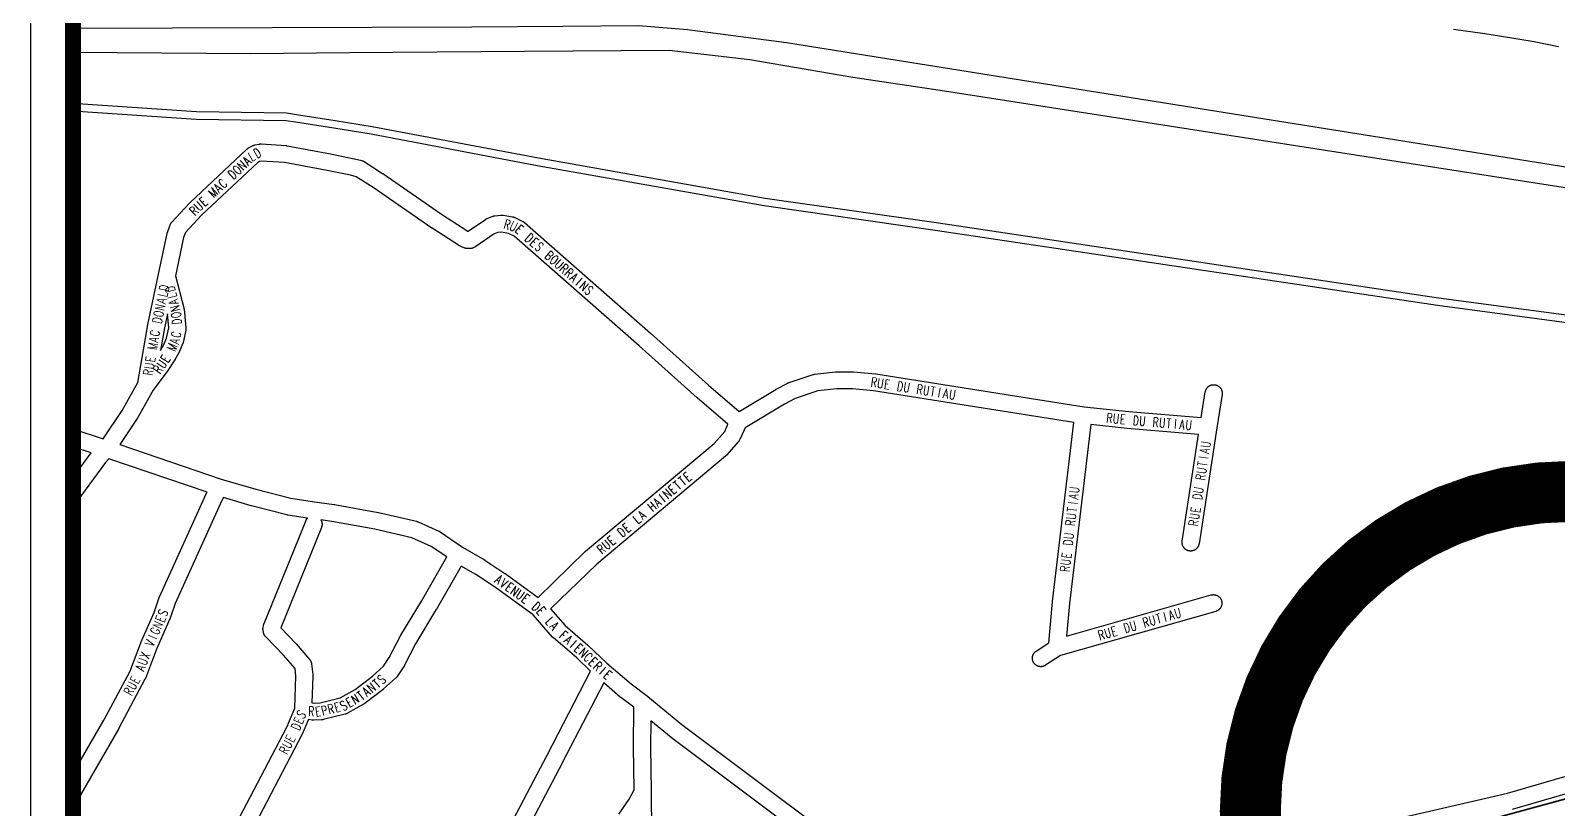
# Model space of a CAD drawing. Header units: millimetres. Extents: x 233857 to 235003, y 252930 to 253232.
# Drawn here: x 234590.1 to 234687, y 253078.4 to 253127.8 of the extents above; entities that cross this region are included whole.
import ezdxf
from ezdxf.enums import TextEntityAlignment as Align

# ---------------------------------------------------------------- set-up
doc = ezdxf.new("R2010")
doc.units = ezdxf.units.MM
doc.layers.get('0').update_dxf_attribs({"linetype": 'CONTINUOUS'})
for name, color, linetype in [('1CARTOUCHE', 7, 'CONTINUOUS'), ('1GAZ_POSE', 1, 'CONTINUOUS'), ('IGN', 253, 'CONTINUOUS')]:
    doc.layers.add(name, color=color, linetype=linetype)
doc.styles.add('BR11', font='ROMANS.shx', dxfattribs={"width": 0.7, "height": 6})

# ---------------------------------------------------------------- blocks, each defined once
blk = doc.blocks.new('*U48')
at = {"color": 0, "style": 'BR11', "width": 0.7}
for s, rotation, p in [('N', 66.37551, (116162.69, 126654.58)), ('E', 68.50014, (116164.37, 126658.43)), ('S', 68.50014, (116165.91, 126662.34)), ('I', 66.37551, (116159.32, 126646.89)), ('G', 66.37551, (116161.01, 126650.74)), ('X', 69.01368, (116154.56, 126635.23)), ('V', 66.37551, (116157.64, 126643.04)), ('A', 69.01368, (116151.55, 126627.39)), ('U', 69.01368, (116153.05, 126631.31)), ('U', 62.00825, (116146.2, 126616)), ('E', 63.55081, (116148.17, 126619.71)), ('R', 62.00825, (116144.23, 126612.29))]:
    blk.add_text(s, height=6, rotation=rotation, dxfattribs=at).set_placement(p, align=Align.MIDDLE)
blk = doc.blocks.new('*U55')
at = {"color": 0, "style": 'BR11', "width": 0.7}
for s, rotation, p in [('R', 343.87405, (116384.34, 126908.87)), ('U', 333.20522, (116388.34, 126907.71)), ('E', 318.68583, (116392.08, 126905.83)), ('D', 318.68583, (116398.39, 126900.28)), ('E', 318.68583, (116401.54, 126897.51)), ('S', 318.68583, (116404.7, 126894.73)), ('B', 318.68583, (116411.01, 126889.19)), ('O', 318.68583, (116414.16, 126886.42)), ('U', 318.68583, (116417.31, 126883.64)), ('R', 318.68583, (116420.47, 126880.87)), ('R', 318.68583, (116423.62, 126878.1)), ('A', 318.68583, (116426.78, 126875.32)), ('I', 318.68583, (116429.93, 126872.55)), ('N', 318.68583, (116433.09, 126869.78)), ('S', 318.68583, (116436.24, 126867.01))]:
    blk.add_text(s, height=6, rotation=rotation, dxfattribs=at).set_placement(p, align=Align.MIDDLE)
blk = doc.blocks.new('*U59')
at = {"color": 0, "style": 'BR11', "width": 0.7}
for s, rotation, p in [('N', 37.57615, (116298.16, 126614.74)), ('T', 40.74429, (116301.49, 126617.3)), ('S', 40.74429, (116304.67, 126620.04)), ('E', 29.28353, (116284.23, 126605.42)), ('N', 30.79789, (116287.9, 126607.47)), ('T', 37.57615, (116291.5, 126609.62)), ('A', 37.57615, (116294.83, 126612.18)), ('S', 49.75233, (116253.66, 126597.76)), ('R', 358.30571, (116260.07, 126599.74)), ('E', 8.23342, (116264.25, 126599.62)), ('P', 14.07404, (116268.38, 126600.22)), ('R', 14.07404, (116272.45, 126601.24)), ('E', 15.23375, (116276.53, 126602.26)), ('S', 29.28353, (116280.57, 126603.36)), ('D', 67.36811, (116250.42, 126590.01)), ('E', 67.36811, (116252.04, 126593.89)), ('U', 62.40927, (116244.81, 126578.74)), ('E', 62.40927, (116246.75, 126582.46)), ('R', 62.40927, (116242.86, 126575.02))]:
    blk.add_text(s, height=6, rotation=rotation, dxfattribs=at).set_placement(p, align=Align.MIDDLE)
blk = doc.blocks.new('*U64')
at = {"color": 0, "style": 'BR11', "width": 0.7}
for s, rotation, p in [('A', 324.81144, (116378.91, 126683.47)), ('V', 324.25619, (116382.34, 126681.05)), ('E', 324.25619, (116385.75, 126678.6)), ('N', 324.25619, (116389.16, 126676.15)), ('U', 324.25619, (116392.57, 126673.69)), ('E', 324.25619, (116395.98, 126671.24)), ('D', 317.61016, (116402.8, 126666.33)), ('E', 310.90626, (116405.88, 126663.52)), ('L', 310.90626, (116411.38, 126657.17)), ('A', 310.90626, (116414.13, 126654)), ('F', 319.26982, (116420.01, 126648.03)), ('A', 319.26982, (116423.19, 126645.29)), ('I', 319.26982, (116426.37, 126642.55)), ('E', 318.70388, (116429.55, 126639.81)), ('N', 316.56697, (116432.71, 126637.04)), ('C', 316.56697, (116435.76, 126634.15)), ('E', 316.56697, (116438.81, 126631.26)), ('R', 317.44979, (116441.86, 126628.37)), ('I', 319.38461, (116444.95, 126625.53)), ('E', 319.38461, (116448.14, 126622.8))]:
    blk.add_text(s, height=6, rotation=rotation, dxfattribs=at).set_placement(p, align=Align.MIDDLE)
blk = doc.blocks.new('*U70')
at = {"color": 0, "style": 'BR11', "width": 0.7}
for s, rotation, p in [('D', 104.54164, (116170.5, 126867.76)), ('L', 104.54164, (116171.55, 126863.69)), ('A', 104.54164, (116172.61, 126859.63)), ('N', 104.54164, (116173.66, 126855.56)), ('O', 97.96895, (116174.24, 126851.41)), ('D', 95.74121, (116174.66, 126847.23)), ('M', 66.80061, (116171.65, 126830.99)), ('A', 77.20159, (116173.3, 126834.85)), ('C', 78.32103, (116174.23, 126838.95)), ('U', 56.43685, (116165.19, 126820.2)), ('E', 57.89739, (116167.51, 126823.7)), ('R', 54.65165, (116162.76, 126816.77))]:
    blk.add_text(s, height=6, rotation=rotation, dxfattribs=at).set_placement(p, align=Align.MIDDLE)
blk = doc.blocks.new('*U71')
at = {"color": 0, "style": 'BR11', "width": 0.7}
for s, rotation, p in [('D', 78.01818, (116166.72, 126868.63)), ('A', 78.01818, (116164.98, 126860.41)), ('L', 78.01818, (116165.85, 126864.52)), ('O', 78.01818, (116163.23, 126852.19)), ('N', 78.01818, (116164.11, 126856.3)), ('C', 80.38676, (116160.8, 126839.83)), ('D', 78.01818, (116162.36, 126848.08)), ('M', 80.38676, (116159.4, 126831.55)), ('A', 80.38676, (116160.1, 126835.69)), ('E', 80.38676, (116157.99, 126823.27)), ('R', 80.38676, (116156.59, 126814.99)), ('U', 80.38676, (116157.29, 126819.13))]:
    blk.add_text(s, height=6, rotation=rotation, dxfattribs=at).set_placement(p, align=Align.MIDDLE)
blk = doc.blocks.new('*U73')
at = {"color": 0, "style": 'BR11', "width": 0.7}
for s, rotation, p in [('N', 43.27122, (116216.06, 126946.41)), ('A', 43.27122, (116219.12, 126949.29)), ('L', 29.69338, (116222.17, 126952.17)), ('D', 29.69338, (116225.78, 126954.22)), ('D', 43.27122, (116209.94, 126940.65)), ('O', 43.27122, (116213, 126943.53)), ('M', 43.27122, (116197.71, 126929.14)), ('A', 43.27122, (116200.77, 126932.01)), ('C', 43.27122, (116203.83, 126934.89)), ('R', 44.65308, (116185.55, 126917.55)), ('U', 43.27122, (116188.54, 126920.5)), ('E', 43.27122, (116191.59, 126923.38))]:
    blk.add_text(s, height=6, rotation=rotation, dxfattribs=at).set_placement(p, align=Align.MIDDLE)
blk = doc.blocks.new('*U74')
at = {"color": 0, "style": 'BR11', "width": 0.7}
for s, p in [('T', (116492.31, 126743.23)), ('T', (116495.52, 126745.93)), ('E', (116498.74, 126748.63)), ('A', (116479.44, 126732.43)), ('I', (116482.65, 126735.13)), ('N', (116485.87, 126737.83)), ('E', (116489.09, 126740.53)), ('A', (116469.79, 126724.33)), ('H', (116476.22, 126729.73)), ('D', (116456.92, 126713.53)), ('E', (116460.13, 126716.23)), ('L', (116466.57, 126721.63)), ('R', (116444.05, 126702.73)), ('U', (116447.27, 126705.43)), ('E', (116450.48, 126708.13))]:
    blk.add_text(s, height=6, rotation=40.00522, dxfattribs=at).set_placement(p, align=Align.MIDDLE)
blk = doc.blocks.new('*U130')
at = {"color": 0, "style": 'BR11', "width": 0.7}
for s, rotation, p in [('R', 351.35599, (116617.09, 126808.68)), ('U', 351.02355, (116621.24, 126808.04)), ('E', 351.02355, (116625.39, 126807.39)), ('D', 351.02355, (116633.69, 126806.08)), ('U', 351.02355, (116637.84, 126805.42)), ('R', 351.02355, (116646.13, 126804.11)), ('U', 351.02355, (116650.28, 126803.46)), ('T', 351.02355, (116654.43, 126802.8)), ('I', 351.02355, (116658.58, 126802.15)), ('A', 351.02355, (116662.73, 126801.49)), ('U', 351.02355, (116666.88, 126800.84))]:
    blk.add_text(s, height=6, rotation=rotation, dxfattribs=at).set_placement(p, align=Align.MIDDLE)
blk = doc.blocks.new('*U131')
at = {"color": 0, "style": 'BR11', "width": 0.7}
for s, rotation, p in [('R', 354.07718, (116766.58, 126785.99)), ('U', 354.07718, (116770.76, 126785.56)), ('E', 354.30882, (116774.93, 126785.13)), ('D', 355.2124, (116783.3, 126784.36)), ('U', 355.2124, (116787.48, 126784.01)), ('R', 355.2124, (116795.85, 126783.31)), ('U', 355.2124, (116800.04, 126782.96)), ('T', 355.2124, (116804.22, 126782.61)), ('I', 355.2124, (116808.41, 126782.26)), ('A', 355.2124, (116812.59, 126781.91)), ('U', 355.2124, (116816.78, 126781.55))]:
    blk.add_text(s, height=6, rotation=rotation, dxfattribs=at).set_placement(p, align=Align.MIDDLE)
blk = doc.blocks.new('*U132')
at = {"color": 0, "style": 'BR11', "width": 0.7}
for s, p in [('A', (116743.76, 126736.14)), ('U', (116744.25, 126740.31)), ('U', (116742.27, 126723.62)), ('T', (116742.77, 126727.79)), ('I', (116743.26, 126731.97)), ('R', (116741.78, 126719.45)), ('D', (116740.3, 126706.94)), ('U', (116740.79, 126711.11)), ('U', (116738.82, 126694.43)), ('E', (116739.31, 126698.6)), ('R', (116738.32, 126690.26))]:
    blk.add_text(s, height=6, rotation=83.24516, dxfattribs=at).set_placement(p, align=Align.MIDDLE)
blk = doc.blocks.new('*U133')
at = {"color": 0, "style": 'BR11', "width": 0.7}
for s, p in [('A', (116826.91, 126765.06)), ('U', (116827.55, 126769.21)), ('U', (116825, 126752.6)), ('T', (116825.64, 126756.76)), ('I', (116826.28, 126760.91)), ('R', (116824.37, 126748.45)), ('D', (116822.46, 126736)), ('U', (116823.09, 126740.15)), ('U', (116820.55, 126723.54)), ('E', (116821.18, 126727.69)), ('R', (116819.91, 126719.39))]:
    blk.add_text(s, height=6, rotation=81.28219, dxfattribs=at).set_placement(p, align=Align.MIDDLE)
blk = doc.blocks.new('*U134')
at = {"color": 0, "style": 'BR11', "width": 0.7}
for s, p in [('U', (116781.57, 126653.94)), ('R', (116789.64, 126656.24)), ('U', (116793.68, 126657.39)), ('T', (116797.72, 126658.54)), ('I', (116801.76, 126659.69)), ('A', (116805.8, 126660.84)), ('U', (116809.84, 126661.99)), ('R', (116761.37, 126648.19)), ('U', (116765.41, 126649.34)), ('E', (116769.45, 126650.49)), ('D', (116777.53, 126652.79))]:
    blk.add_text(s, height=6, rotation=15.89839, dxfattribs=at).set_placement(p, align=Align.MIDDLE)

msp = doc.modelspace()

# ---------------------------------------------------------------- linework, layer by layer
at = {"layer": '1CARTOUCHE'}
msp.add_lwpolyline([(234590.103, 252942.639), (234783.089, 252942.639), (234783.089, 253204.893), (234590.103, 253204.893)], close=True, dxfattribs=at)
at = {"layer": '1CARTOUCHE', "const_width": 1}
msp.add_lwpolyline([(234592.797, 252945.332), (234780.396, 252945.332), (234780.396, 253202.2), (234592.797, 253202.2)], close=True, dxfattribs=at)
at = {"layer": '1CARTOUCHE', "color": 251, "const_width": 3.873, "flags": 128}
msp.add_lwpolyline([(234667.504, 253078.23, 1), (234708.153, 253078.23, 1)], format="xyb", close=True, dxfattribs=at)
at = {"layer": '1GAZ_POSE', "const_width": 0.1, "flags": 128}
msp.add_lwpolyline([(234679.562, 253074.591), (234679.057, 253075.879), (234679.061, 253076.049), (234679.11, 253076.295), (234679.162, 253076.477), (234679.255, 253076.678), (234679.435, 253076.831), (234679.602, 253076.912), (234681.316, 253077.339), (234688.319, 253079.248), (234689.345, 253079.551), (234688.818, 253081.115), (234691.37, 253081.904)], dxfattribs=at)
at = {"layer": 'IGN', "linetype": 'Continuous'}
msp.add_lwpolyline([(234592.797, 253202.2), (234780.396, 253202.2), (234780.396, 252945.332), (234592.797, 252945.332), (234592.797, 253202.2)], dxfattribs=at)
msp.add_lwpolyline([(234592.797, 253202.2), (234780.396, 253202.2), (234780.396, 252945.332), (234592.797, 252945.332), (234592.797, 253202.2)], dxfattribs=at)
at = {"layer": 'IGN'}
for points in [[(234780.396, 253129.092), (234776.705, 253127.579), (234746.734, 253114.803), (234740.781, 253113.531), (234734.5, 253112.843), (234727.383, 253112.795), (234721.083, 253113.379), (234715.595, 253114.242), (234709.108, 253113.752), (234707.954, 253113.623), (234707.097, 253113.575), (234697.514, 253117.57), (234689.634, 253118.796), (234638.081, 253127.042), (234631.781, 253127.856), (234628.682, 253128.123), (234623.886, 253128.086), (234618.1, 253128.042), (234592.797, 253127.96)], [(234687.071, 253126.779), (234685.52, 253127.096), (234683.325, 253127.467), (234682.382, 253127.615), (234680.408, 253127.893)], [(234592.797, 253126.437), (234604.07, 253126.364), (234610.347, 253126.418), (234621.438, 253126.514), (234630.631, 253126.564), (234635.737, 253125.982), (234642.29, 253124.863), (234647.822, 253124.039), (234688.995, 253117.627)], [(234780.396, 253097.451), (234779.221, 253097.615), (234763.838, 253099.503), (234755.195, 253100.586), (234752.17, 253100.944), (234743.935, 253101.878), (234738, 253102.683), (234721.358, 253104.943), (234714.566, 253105.952), (234713.117, 253106.159), (234703.146, 253107.661), (234701.378, 253107.898), (234679.446, 253110.834), (234647.726, 253115.579), (234636.726, 253117.161), (234622.333, 253119.711), (234611.792, 253121.711), (234609.427, 253122.087), (234606.988, 253122.472), (234606.336, 253122.575), (234600.632, 253122.65), (234592.797, 253123.181)], [(234780.396, 253096.966), (234779.159, 253097.139), (234763.779, 253099.026), (234755.137, 253100.11), (234752.115, 253100.467), (234743.875, 253101.401), (234737.935, 253102.208), (234721.291, 253104.468), (234714.496, 253105.477), (234713.048, 253105.684), (234703.078, 253107.186), (234701.315, 253107.423), (234679.378, 253110.359), (234647.656, 253115.104), (234636.65, 253116.687), (234622.246, 253119.239), (234611.709, 253121.238), (234609.352, 253121.613), (234606.913, 253121.998), (234606.295, 253122.096), (234600.613, 253122.171), (234592.797, 253122.7)], [(234592.797, 253102.533), (234594.715, 253101.884), (234595.912, 253103.693), (234596.917, 253105.468), (234597.537, 253109.124), (234597.539, 253109.135), (234597.541, 253109.146), (234598.219, 253112.341), (234598.219, 253112.342), (234598.77, 253114.933), (234598.773, 253114.948), (234598.777, 253114.963), (234598.781, 253114.977), (234598.786, 253114.992), (234598.791, 253115.006), (234598.962, 253115.474), (234598.969, 253115.491), (234598.976, 253115.507), (234598.983, 253115.524), (234598.991, 253115.539), (234599, 253115.555), (234599.009, 253115.57), (234599.018, 253115.586), (234599.028, 253115.6), (234599.039, 253115.615), (234599.05, 253115.629), (234599.061, 253115.642), (234599.073, 253115.656), (234600.175, 253116.845), (234600.188, 253116.858), (234600.201, 253116.871), (234603.828, 253120.285), (234603.841, 253120.297), (234603.855, 253120.309), (234603.869, 253120.32), (234603.883, 253120.33), (234603.897, 253120.34), (234603.912, 253120.35), (234603.928, 253120.359), (234603.943, 253120.368), (234604.197, 253120.504), (234604.213, 253120.512), (234604.229, 253120.52), (234604.245, 253120.527), (234604.262, 253120.533), (234604.278, 253120.539), (234604.295, 253120.545), (234604.312, 253120.549), (234604.33, 253120.554), (234604.347, 253120.557), (234604.602, 253120.608), (234604.62, 253120.611), (234604.637, 253120.614), (234604.655, 253120.616), (234604.672, 253120.617), (234604.69, 253120.618), (234604.708, 253120.618), (234604.725, 253120.618), (234604.743, 253120.617), (234606.328, 253120.512), (234606.344, 253120.511), (234606.36, 253120.509), (234606.376, 253120.507), (234606.392, 253120.504), (234609.137, 253119.99), (234609.146, 253119.988), (234610.642, 253119.682), (234610.654, 253119.679), (234610.665, 253119.676), (234611.118, 253119.563), (234611.134, 253119.559), (234611.151, 253119.554), (234611.168, 253119.548), (234611.184, 253119.542), (234611.2, 253119.535), (234611.216, 253119.528), (234611.232, 253119.52), (234611.247, 253119.512), (234611.263, 253119.503), (234611.277, 253119.494), (234612.443, 253118.748), (234612.451, 253118.743), (234612.459, 253118.737), (234616.175, 253116.166), (234617.861, 253115.09), (234617.877, 253115.084), (234618.966, 253115.831), (234618.98, 253115.84), (234618.994, 253115.849), (234619.009, 253115.857), (234619.023, 253115.865), (234619.038, 253115.873), (234619.054, 253115.88), (234619.069, 253115.886), (234619.085, 253115.892), (234619.442, 253116.024), (234619.458, 253116.03), (234619.474, 253116.035), (234619.491, 253116.039), (234619.507, 253116.044), (234619.523, 253116.047), (234619.54, 253116.05), (234619.557, 253116.053), (234619.574, 253116.055), (234619.95, 253116.094), (234619.968, 253116.095), (234619.986, 253116.096), (234620.004, 253116.097), (234620.022, 253116.096), (234620.039, 253116.096), (234620.057, 253116.094), (234620.075, 253116.092), (234620.093, 253116.09), (234620.677, 253115.994), (234620.694, 253115.991), (234620.711, 253115.988), (234620.728, 253115.983), (234620.744, 253115.979), (234620.76, 253115.974), (234620.776, 253115.968), (234620.793, 253115.962), (234620.808, 253115.955), (234620.824, 253115.948), (234621.333, 253115.704), (234621.35, 253115.695), (234621.366, 253115.686), (234621.382, 253115.677), (234621.397, 253115.667), (234621.413, 253115.657), (234621.428, 253115.646), (234621.442, 253115.634), (234621.456, 253115.622), (234629.447, 253108.599), (234629.451, 253108.595), (234633.121, 253105.305), (234635.075, 253103.637), (234637.393, 253105.034), (234637.405, 253105.041), (234637.418, 253105.048), (234638.148, 253105.437), (234638.162, 253105.444), (234638.176, 253105.451), (234638.19, 253105.457), (234638.205, 253105.463), (234638.219, 253105.469), (234638.234, 253105.474), (234639.773, 253105.976), (234639.79, 253105.982), (234639.807, 253105.986), (234639.825, 253105.991), (234639.843, 253105.994), (234639.861, 253105.997), (234639.879, 253105.999), (234641.187, 253106.149), (234641.203, 253106.151), (234641.219, 253106.152), (234641.235, 253106.153), (234641.252, 253106.153), (234642.283, 253106.146), (234642.298, 253106.145), (234642.314, 253106.145), (234642.329, 253106.144), (234643.712, 253106.015), (234643.729, 253106.013), (234643.746, 253106.011), (234656.972, 253103.922), (234659.791, 253103.629), (234664.389, 253103.244), (234664.65, 253104.876), (234664.653, 253104.894), (234664.657, 253104.912), (234664.661, 253104.93), (234664.667, 253104.948), (234664.672, 253104.966), (234664.678, 253104.983), (234664.685, 253105), (234664.693, 253105.017), (234664.701, 253105.034), (234664.709, 253105.05), (234664.718, 253105.066), (234664.728, 253105.082), (234664.738, 253105.097), (234664.749, 253105.112), (234664.76, 253105.127), (234664.772, 253105.141), (234664.784, 253105.155), (234664.797, 253105.168), (234664.81, 253105.181), (234664.823, 253105.194), (234664.837, 253105.206), (234664.852, 253105.217), (234664.866, 253105.228), (234664.881, 253105.239), (234664.897, 253105.249), (234664.913, 253105.258), (234664.929, 253105.267), (234664.945, 253105.276), (234664.962, 253105.284), (234664.979, 253105.291), (234664.996, 253105.298), (234665.014, 253105.304), (234665.031, 253105.309), (234665.049, 253105.314), (234665.067, 253105.318), (234665.085, 253105.322), (234665.103, 253105.325), (234665.121, 253105.327), (234665.14, 253105.329), (234665.158, 253105.331), (234665.177, 253105.331), (234665.195, 253105.331), (234665.213, 253105.33), (234665.232, 253105.329), (234665.25, 253105.327), (234665.268, 253105.324), (234665.286, 253105.321), (234665.305, 253105.317), (234665.322, 253105.313), (234665.34, 253105.308), (234665.358, 253105.302), (234665.375, 253105.296), (234665.392, 253105.289), (234665.409, 253105.282), (234665.426, 253105.273), (234665.442, 253105.265), (234665.458, 253105.256), (234665.474, 253105.246), (234665.489, 253105.236), (234665.504, 253105.225), (234665.519, 253105.214), (234665.533, 253105.202), (234665.547, 253105.19), (234665.56, 253105.178), (234665.573, 253105.165), (234665.586, 253105.151), (234665.598, 253105.137), (234665.609, 253105.123), (234665.62, 253105.108), (234665.631, 253105.093), (234665.641, 253105.077), (234665.651, 253105.061), (234665.66, 253105.045), (234665.668, 253105.029), (234665.676, 253105.012), (234665.683, 253104.995), (234665.69, 253104.978), (234665.696, 253104.961), (234665.701, 253104.943), (234665.706, 253104.925), (234665.71, 253104.907), (234665.714, 253104.889), (234665.717, 253104.871), (234665.72, 253104.853), (234665.721, 253104.835), (234665.723, 253104.816), (234665.723, 253104.798), (234665.723, 253104.779), (234665.722, 253104.761), (234665.721, 253104.742), (234665.719, 253104.724), (234665.716, 253104.706), (234665.377, 253102.581), (234664.249, 253095.226), (234664.246, 253095.207), (234664.242, 253095.189), (234664.238, 253095.171), (234664.233, 253095.154), (234664.227, 253095.136), (234664.221, 253095.119), (234664.214, 253095.102), (234664.207, 253095.085), (234664.199, 253095.068), (234664.191, 253095.052), (234664.182, 253095.035), (234664.172, 253095.02), (234664.162, 253095.004), (234664.151, 253094.989), (234664.14, 253094.975), (234664.129, 253094.96), (234664.117, 253094.946), (234664.104, 253094.933), (234664.091, 253094.92), (234664.078, 253094.907), (234664.064, 253094.895), (234664.049, 253094.883), (234664.035, 253094.872), (234664.02, 253094.861), (234664.004, 253094.851), (234663.989, 253094.842), (234663.972, 253094.833), (234663.956, 253094.824), (234663.94, 253094.816), (234663.923, 253094.809), (234663.905, 253094.802), (234663.888, 253094.796), (234663.871, 253094.79), (234663.853, 253094.785), (234663.835, 253094.781), (234663.817, 253094.777), (234663.799, 253094.774), (234663.781, 253094.771), (234663.762, 253094.769), (234663.744, 253094.768), (234663.725, 253094.767), (234663.707, 253094.767), (234663.688, 253094.768), (234663.67, 253094.769), (234663.652, 253094.771), (234663.633, 253094.774), (234663.615, 253094.777), (234663.597, 253094.78), (234663.579, 253094.785), (234663.561, 253094.79), (234663.544, 253094.795), (234663.526, 253094.802), (234663.509, 253094.808), (234663.492, 253094.815), (234663.476, 253094.823), (234663.459, 253094.832), (234663.443, 253094.841), (234663.427, 253094.85), (234663.412, 253094.861), (234663.397, 253094.871), (234663.382, 253094.882), (234663.368, 253094.894), (234663.354, 253094.906), (234663.341, 253094.919), (234663.328, 253094.932), (234663.315, 253094.945), (234663.303, 253094.959), (234663.291, 253094.973), (234663.28, 253094.988), (234663.269, 253095.003), (234663.259, 253095.018), (234663.25, 253095.034), (234663.241, 253095.05), (234663.232, 253095.067), (234663.224, 253095.083), (234663.217, 253095.1), (234663.21, 253095.117), (234663.204, 253095.134), (234663.198, 253095.152), (234663.193, 253095.17), (234663.189, 253095.188), (234663.185, 253095.206), (234663.182, 253095.224), (234663.179, 253095.242), (234663.177, 253095.261), (234663.176, 253095.279), (234663.175, 253095.297), (234663.175, 253095.316), (234663.176, 253095.334), (234663.177, 253095.353), (234663.179, 253095.371), (234663.181, 253095.389), (234664.222, 253102.174), (234659.696, 253102.554), (234659.685, 253102.555), (234657.376, 253102.794), (234656.031, 253091.443), (234655.836, 253089.363), (234665.014, 253091.977), (234665.032, 253091.981), (234665.05, 253091.986), (234665.068, 253091.989), (234665.086, 253091.992), (234665.105, 253091.994), (234665.123, 253091.996), (234665.141, 253091.997), (234665.16, 253091.997), (234665.178, 253091.997), (234665.197, 253091.996), (234665.215, 253091.995), (234665.233, 253091.993), (234665.252, 253091.99), (234665.27, 253091.987), (234665.288, 253091.983), (234665.306, 253091.978), (234665.323, 253091.973), (234665.341, 253091.967), (234665.358, 253091.961), (234665.375, 253091.954), (234665.392, 253091.946), (234665.409, 253091.938), (234665.425, 253091.929), (234665.441, 253091.92), (234665.456, 253091.91), (234665.472, 253091.9), (234665.487, 253091.889), (234665.501, 253091.878), (234665.515, 253091.866), (234665.529, 253091.854), (234665.542, 253091.841), (234665.555, 253091.828), (234665.568, 253091.814), (234665.579, 253091.8), (234665.591, 253091.786), (234665.602, 253091.771), (234665.612, 253091.755), (234665.622, 253091.74), (234665.632, 253091.724), (234665.64, 253091.708), (234665.649, 253091.691), (234665.656, 253091.675), (234665.664, 253091.658), (234665.67, 253091.64), (234665.676, 253091.623), (234665.681, 253091.605), (234665.686, 253091.587), (234665.69, 253091.569), (234665.694, 253091.551), (234665.697, 253091.533), (234665.699, 253091.515), (234665.701, 253091.496), (234665.702, 253091.478), (234665.702, 253091.46), (234665.702, 253091.441), (234665.701, 253091.423), (234665.7, 253091.404), (234665.697, 253091.386), (234665.695, 253091.368), (234665.691, 253091.35), (234665.687, 253091.332), (234665.683, 253091.314), (234665.678, 253091.296), (234665.672, 253091.279), (234665.665, 253091.261), (234665.658, 253091.244), (234665.651, 253091.228), (234665.643, 253091.211), (234665.634, 253091.195), (234665.625, 253091.179), (234665.615, 253091.163), (234665.605, 253091.148), (234665.594, 253091.133), (234665.582, 253091.118), (234665.571, 253091.104), (234665.558, 253091.091), (234665.546, 253091.077), (234665.532, 253091.064), (234665.519, 253091.052), (234665.505, 253091.04), (234665.49, 253091.028), (234665.475, 253091.018), (234665.46, 253091.007), (234665.445, 253090.997), (234665.429, 253090.988), (234665.413, 253090.979), (234665.396, 253090.971), (234665.379, 253090.963), (234665.362, 253090.956), (234665.345, 253090.949), (234665.328, 253090.943), (234665.31, 253090.938), (234655.452, 253088.13), (234654.511, 253087.512), (234654.495, 253087.502), (234654.48, 253087.493), (234654.463, 253087.484), (234654.447, 253087.476), (234654.43, 253087.469), (234654.413, 253087.461), (234654.396, 253087.455), (234654.378, 253087.449), (234654.361, 253087.444), (234654.343, 253087.439), (234654.325, 253087.435), (234654.307, 253087.432), (234654.288, 253087.429), (234654.27, 253087.427), (234654.252, 253087.425), (234654.233, 253087.424), (234654.215, 253087.424), (234654.196, 253087.424), (234654.178, 253087.425), (234654.16, 253087.426), (234654.141, 253087.429), (234654.123, 253087.431), (234654.105, 253087.435), (234654.087, 253087.439), (234654.069, 253087.444), (234654.052, 253087.449), (234654.034, 253087.455), (234654.017, 253087.461), (234654, 253087.468), (234653.983, 253087.476), (234653.966, 253087.484), (234653.95, 253087.493), (234653.934, 253087.502), (234653.919, 253087.512), (234653.903, 253087.522), (234653.889, 253087.533), (234653.874, 253087.545), (234653.86, 253087.556), (234653.846, 253087.569), (234653.833, 253087.582), (234653.82, 253087.595), (234653.808, 253087.609), (234653.796, 253087.623), (234653.785, 253087.637), (234653.774, 253087.652), (234653.763, 253087.667), (234653.753, 253087.683), (234653.744, 253087.699), (234653.735, 253087.715), (234653.727, 253087.731), (234653.719, 253087.748), (234653.712, 253087.765), (234653.706, 253087.782), (234653.7, 253087.8), (234653.695, 253087.818), (234653.69, 253087.836), (234653.686, 253087.853), (234653.683, 253087.872), (234653.68, 253087.89), (234653.677, 253087.908), (234653.676, 253087.926), (234653.675, 253087.945), (234653.675, 253087.963), (234653.675, 253087.982), (234653.676, 253088), (234653.677, 253088.019), (234653.68, 253088.037), (234653.682, 253088.055), (234653.686, 253088.073), (234653.69, 253088.091), (234653.695, 253088.109), (234653.7, 253088.127), (234653.706, 253088.144), (234653.712, 253088.161), (234653.719, 253088.178), (234653.727, 253088.195), (234653.735, 253088.212), (234653.744, 253088.228), (234653.753, 253088.244), (234653.763, 253088.26), (234653.773, 253088.275), (234653.784, 253088.29), (234653.795, 253088.304), (234653.807, 253088.318), (234653.82, 253088.332), (234653.833, 253088.345), (234653.846, 253088.358), (234653.859, 253088.37), (234653.874, 253088.382), (234653.888, 253088.394), (234653.903, 253088.405), (234653.918, 253088.415), (234654.711, 253088.936)], [(234654.711, 253088.936), (234654.957, 253091.551), (234654.958, 253091.564), (234656.305, 253102.934), (234643.595, 253104.942), (234642.253, 253105.066), (234641.277, 253105.073), (234640.056, 253104.933), (234638.614, 253104.462), (234637.938, 253104.102), (234635.443, 253102.598), (234635.104, 253101.848), (234635.097, 253101.832), (234635.089, 253101.816), (234635.08, 253101.8), (234635.071, 253101.785), (234635.061, 253101.77), (234635.051, 253101.755), (234635.04, 253101.74), (234635.029, 253101.727), (234635.017, 253101.713), (234634.257, 253100.85), (234634.246, 253100.838), (234634.235, 253100.827), (234634.223, 253100.815), (234634.211, 253100.804), (234634.199, 253100.794), (234626.035, 253093.942), (234623.108, 253091.092), (234624.02, 253090.039), (234625.475, 253088.787), (234625.484, 253088.778), (234625.494, 253088.77), (234626.672, 253087.654), (234628.216, 253086.33), (234629.261, 253085.554), (234629.273, 253085.546), (234629.283, 253085.537), (234631.436, 253083.758), (234640.443, 253076.996)], [(234592.797, 253099.409), (234593.961, 253100.999), (234592.797, 253101.393)], [(234601.303, 253098.507), (234595.082, 253100.619), (234594.855, 253100.391), (234592.804, 253097.592), (234592.802, 253097.588), (234592.797, 253097.581)], [(234592.797, 253080.611), (234594.761, 253084.025), (234596.394, 253087.098), (234597.102, 253088.943), (234597.106, 253088.955), (234597.111, 253088.966), (234597.943, 253090.867), (234598.265, 253091.813), (234598.271, 253091.829), (234598.277, 253091.846), (234598.285, 253091.862), (234601.269, 253098.433), (234601.27, 253098.436), (234601.303, 253098.507)], [(234607.688, 253096.86), (234606.423, 253097.052), (234606.409, 253097.054), (234606.395, 253097.057), (234606.382, 253097.06), (234606.368, 253097.063), (234604.129, 253097.643), (234604.12, 253097.646), (234604.111, 253097.648), (234602.339, 253098.175), (234602.252, 253097.985), (234599.279, 253091.439), (234598.958, 253090.497), (234598.953, 253090.483), (234598.947, 253090.469), (234598.941, 253090.455), (234598.106, 253088.545), (234597.391, 253086.68), (234597.384, 253086.665), (234597.378, 253086.65), (234597.371, 253086.635), (234597.363, 253086.62), (234595.71, 253083.51), (234595.701, 253083.494), (234592.797, 253078.446)], [(234602.43, 253076.064), (234606.36, 253083.585), (234606.865, 253084.795), (234606.944, 253086.827), (234606.885, 253087.302), (234606.152, 253088.147), (234605.029, 253089.314), (234605.017, 253089.327), (234605.006, 253089.34), (234604.995, 253089.354), (234604.984, 253089.368), (234604.974, 253089.382), (234604.964, 253089.397), (234604.955, 253089.412), (234604.946, 253089.427), (234604.938, 253089.442), (234604.93, 253089.458), (234604.923, 253089.474), (234604.916, 253089.49), (234604.91, 253089.507), (234604.904, 253089.523), (234604.899, 253089.54), (234604.895, 253089.557), (234604.891, 253089.574), (234604.887, 253089.591), (234604.862, 253089.732), (234604.859, 253089.749), (234604.856, 253089.767), (234604.854, 253089.784), (234604.853, 253089.802), (234604.853, 253089.82), (234604.853, 253089.838), (234604.853, 253089.855), (234604.854, 253089.873), (234604.856, 253089.891), (234604.858, 253089.908), (234604.861, 253089.926), (234604.865, 253089.943), (234604.891, 253090.067), (234604.895, 253090.082), (234604.899, 253090.097), (234604.903, 253090.112), (234604.908, 253090.126), (234604.913, 253090.141), (234604.919, 253090.156), (234607.562, 253096.674), (234607.569, 253096.69), (234607.577, 253096.707), (234607.585, 253096.724), (234607.594, 253096.74), (234607.603, 253096.756), (234607.613, 253096.771), (234607.624, 253096.786), (234607.635, 253096.801), (234607.646, 253096.815), (234607.659, 253096.829), (234607.671, 253096.843), (234607.684, 253096.856), (234607.688, 253096.86)], [(234619.907, 253076.14), (234622.878, 253081.805), (234625.644, 253087.14), (234624.76, 253087.977), (234623.285, 253089.247), (234623.274, 253089.257), (234623.262, 253089.268), (234623.251, 253089.279), (234623.24, 253089.29), (234623.23, 253089.302), (234621.999, 253090.722), (234619.599, 253092.45), (234618.35, 253093.287), (234617.434, 253093.816), (234615.838, 253091.044), (234615.832, 253091.034), (234614.528, 253088.879), (234613.817, 253087.485), (234613.809, 253087.472), (234613.802, 253087.458), (234613.794, 253087.445), (234613.786, 253087.432), (234613.362, 253086.794), (234613.353, 253086.78), (234613.342, 253086.766), (234613.332, 253086.752), (234613.321, 253086.739), (234613.309, 253086.726), (234613.297, 253086.714), (234613.285, 253086.702), (234613.272, 253086.69), (234612.51, 253086.007), (234612.5, 253085.999), (234612.489, 253085.99), (234612.479, 253085.982), (234611.334, 253085.1), (234611.321, 253085.091), (234611.308, 253085.082), (234611.295, 253085.074), (234611.282, 253085.065), (234611.268, 253085.057), (234610.208, 253084.463), (234610.193, 253084.455), (234610.177, 253084.447), (234610.16, 253084.439), (234610.144, 253084.432), (234610.127, 253084.426), (234610.11, 253084.42), (234610.093, 253084.415), (234610.075, 253084.41), (234608.682, 253084.061), (234608.665, 253084.057), (234608.647, 253084.053), (234608.629, 253084.05), (234608.611, 253084.048), (234608.593, 253084.046), (234608.574, 253084.045), (234608.088, 253084.024), (234608.071, 253084.024), (234608.055, 253084.024), (234608.039, 253084.024), (234608.022, 253084.025), (234608.006, 253084.027), (234607.99, 253084.029), (234607.974, 253084.031), (234607.733, 253084.072), (234607.348, 253083.148), (234607.342, 253083.134), (234607.335, 253083.12), (234607.328, 253083.106), (234603.388, 253075.566)], [(234627.438, 253078.066), (234628.096, 253079.003), (234628.411, 253079.605), (234628.357, 253082.332), (234628.357, 253082.341), (234628.357, 253082.351), (234628.395, 253084.852), (234627.557, 253085.474), (234627.548, 253085.481), (234627.538, 253085.489), (234627.528, 253085.497), (234626.476, 253086.399), (234623.836, 253081.307), (234623.835, 253081.305), (234620.854, 253075.622)], [(234639.789, 253076.137), (234630.777, 253082.902), (234630.767, 253082.91), (234630.757, 253082.918), (234629.462, 253083.988), (234629.437, 253082.344), (234629.493, 253079.488), (234629.493, 253079.482), (234629.579, 253069.206)], [(234677.49, 253077.932), (234683.834, 253079.397), (234687.464, 253080.447)], [(234687.764, 253079.41), (234684.12, 253078.356)]]:
    msp.add_lwpolyline(points, dxfattribs=at)
for points in [[(234634.361, 253102.826), (234632.415, 253104.488), (234632.405, 253104.497), (234628.732, 253107.789), (234620.799, 253114.762), (234620.427, 253114.941), (234619.99, 253115.012), (234619.752, 253114.987), (234619.521, 253114.902), (234618.365, 253114.108), (234618.352, 253114.1), (234618.338, 253114.091), (234618.325, 253114.083), (234618.311, 253114.076), (234618.297, 253114.069), (234618.283, 253114.062), (234618.187, 253114.018), (234618.171, 253114.011), (234618.154, 253114.005), (234618.138, 253113.999), (234618.121, 253113.993), (234618.104, 253113.988), (234618.086, 253113.984), (234618.069, 253113.98), (234618.051, 253113.977), (234618.034, 253113.974), (234618.016, 253113.972), (234617.998, 253113.971), (234617.981, 253113.97), (234617.963, 253113.97), (234617.858, 253113.97), (234617.84, 253113.97), (234617.823, 253113.971), (234617.806, 253113.972), (234617.789, 253113.974), (234617.772, 253113.976), (234617.756, 253113.979), (234617.739, 253113.983), (234617.722, 253113.987), (234617.706, 253113.991), (234617.689, 253113.997), (234617.673, 253114.002), (234617.657, 253114.008), (234617.413, 253114.106), (234617.397, 253114.112), (234617.382, 253114.119), (234617.367, 253114.127), (234617.352, 253114.135), (234617.337, 253114.143), (234617.323, 253114.152), (234615.585, 253115.261), (234615.577, 253115.266), (234615.568, 253115.272), (234611.853, 253117.844), (234610.77, 253118.537), (234610.414, 253118.626), (234608.934, 253118.929), (234606.225, 253119.436), (234604.743, 253119.535), (234604.636, 253119.514), (234604.516, 253119.45), (234600.955, 253116.097), (234599.939, 253115.001), (234599.818, 253114.671), (234599.302, 253112.242), (234599.831, 253110.202), (234599.835, 253110.186), (234599.838, 253110.17), (234599.841, 253110.154), (234599.844, 253110.137), (234599.845, 253110.121), (234599.962, 253108.963), (234599.963, 253108.946), (234599.964, 253108.929), (234599.965, 253108.913), (234599.964, 253108.896), (234599.964, 253108.879), (234599.963, 253108.862), (234599.961, 253108.846), (234599.959, 253108.829), (234599.956, 253108.812), (234599.953, 253108.796), (234599.786, 253108.016), (234599.782, 253107.999), (234599.777, 253107.982), (234599.772, 253107.965), (234599.766, 253107.948), (234599.76, 253107.932), (234599.753, 253107.915), (234599.549, 253107.442), (234599.543, 253107.429), (234599.537, 253107.416), (234599.53, 253107.403), (234599.288, 253106.948), (234599.28, 253106.933), (234599.271, 253106.918), (234599.261, 253106.903), (234598.775, 253106.17), (234598.766, 253106.157), (234598.756, 253106.144), (234597.886, 253104.987), (234596.842, 253103.144), (234596.836, 253103.134), (234596.829, 253103.123), (234596.823, 253103.113), (234595.773, 253101.525), (234602.209, 253099.34), (234604.409, 253098.686), (234606.612, 253098.115), (234607.978, 253097.908), (234609.374, 253097.719), (234609.387, 253097.717), (234609.399, 253097.715), (234612.159, 253097.214), (234612.171, 253097.211), (234612.183, 253097.209), (234614.6, 253096.656), (234614.617, 253096.651), (234614.635, 253096.646), (234614.652, 253096.641), (234614.669, 253096.635), (234614.686, 253096.628), (234614.702, 253096.621), (234616.016, 253096.026), (234616.03, 253096.019), (234616.044, 253096.012), (234616.058, 253096.005), (234616.071, 253095.997), (234616.084, 253095.989), (234616.097, 253095.98), (234617.523, 253095.011), (234618.905, 253094.213), (234618.921, 253094.204), (234618.936, 253094.194), (234620.208, 253093.342), (234620.223, 253093.332), (234622.314, 253091.827), (234625.296, 253094.729), (234625.305, 253094.739), (234625.315, 253094.748), (234625.325, 253094.756), (234633.474, 253101.595), (234634.153, 253102.366)], [(234598.356, 253107.496), (234598.566, 253107.891), (234598.741, 253108.294), (234598.879, 253108.939), (234598.79, 253109.827), (234598.6, 253108.933)], [(234607.959, 253085.13), (234608.099, 253085.106), (234608.473, 253085.122), (234609.743, 253085.44), (234610.706, 253085.98), (234611.804, 253086.825), (234612.5, 253087.449), (234612.869, 253088.004), (234613.575, 253089.387), (234613.581, 253089.399), (234613.587, 253089.41), (234613.594, 253089.421), (234614.905, 253091.588), (234616.518, 253094.389), (234615.528, 253095.061), (234614.306, 253095.615), (234611.954, 253096.153), (234609.217, 253096.651), (234608.528, 253096.744), (234608.535, 253096.731), (234608.544, 253096.714), (234608.552, 253096.698), (234608.559, 253096.681), (234608.566, 253096.664), (234608.573, 253096.647), (234608.578, 253096.629), (234608.583, 253096.611), (234608.588, 253096.593), (234608.592, 253096.575), (234608.595, 253096.557), (234608.598, 253096.539), (234608.6, 253096.521), (234608.601, 253096.502), (234608.602, 253096.484), (234608.602, 253096.465), (234608.602, 253096.447), (234608.6, 253096.429), (234608.599, 253096.41), (234608.596, 253096.392), (234608.593, 253096.374), (234608.59, 253096.356), (234608.586, 253096.338), (234608.581, 253096.32), (234608.575, 253096.302), (234608.569, 253096.285), (234608.563, 253096.268), (234605.976, 253089.888), (234606.94, 253088.886), (234606.95, 253088.875), (234606.959, 253088.865), (234607.808, 253087.885), (234607.82, 253087.872), (234607.831, 253087.858), (234607.841, 253087.843), (234607.851, 253087.829), (234607.861, 253087.814), (234607.87, 253087.799), (234607.878, 253087.783), (234607.886, 253087.767), (234607.894, 253087.751), (234607.901, 253087.735), (234607.907, 253087.719), (234607.913, 253087.702), (234607.918, 253087.685), (234607.923, 253087.668), (234607.927, 253087.651), (234607.931, 253087.633), (234607.934, 253087.616), (234607.936, 253087.598), (234608.021, 253086.917), (234608.023, 253086.9), (234608.025, 253086.882), (234608.025, 253086.864), (234608.025, 253086.847), (234608.025, 253086.829)]]:
    msp.add_lwpolyline(points, close=True, dxfattribs=at)

# ---------------------------------------------------------------- block references
at = {"layer": 'IGN', "xscale": 0.1, "yscale": 0.1, "zscale": 0.1}
for name in ['*U73', '*U55', '*U71', '*U70', '*U130', '*U131', '*U133', '*U74', '*U132', '*U64', '*U48', '*U134', '*U59']:
    msp.add_blockref(name, (222981.915, 240424.614), dxfattribs=at)

doc.saveas('drawing.dxf')
